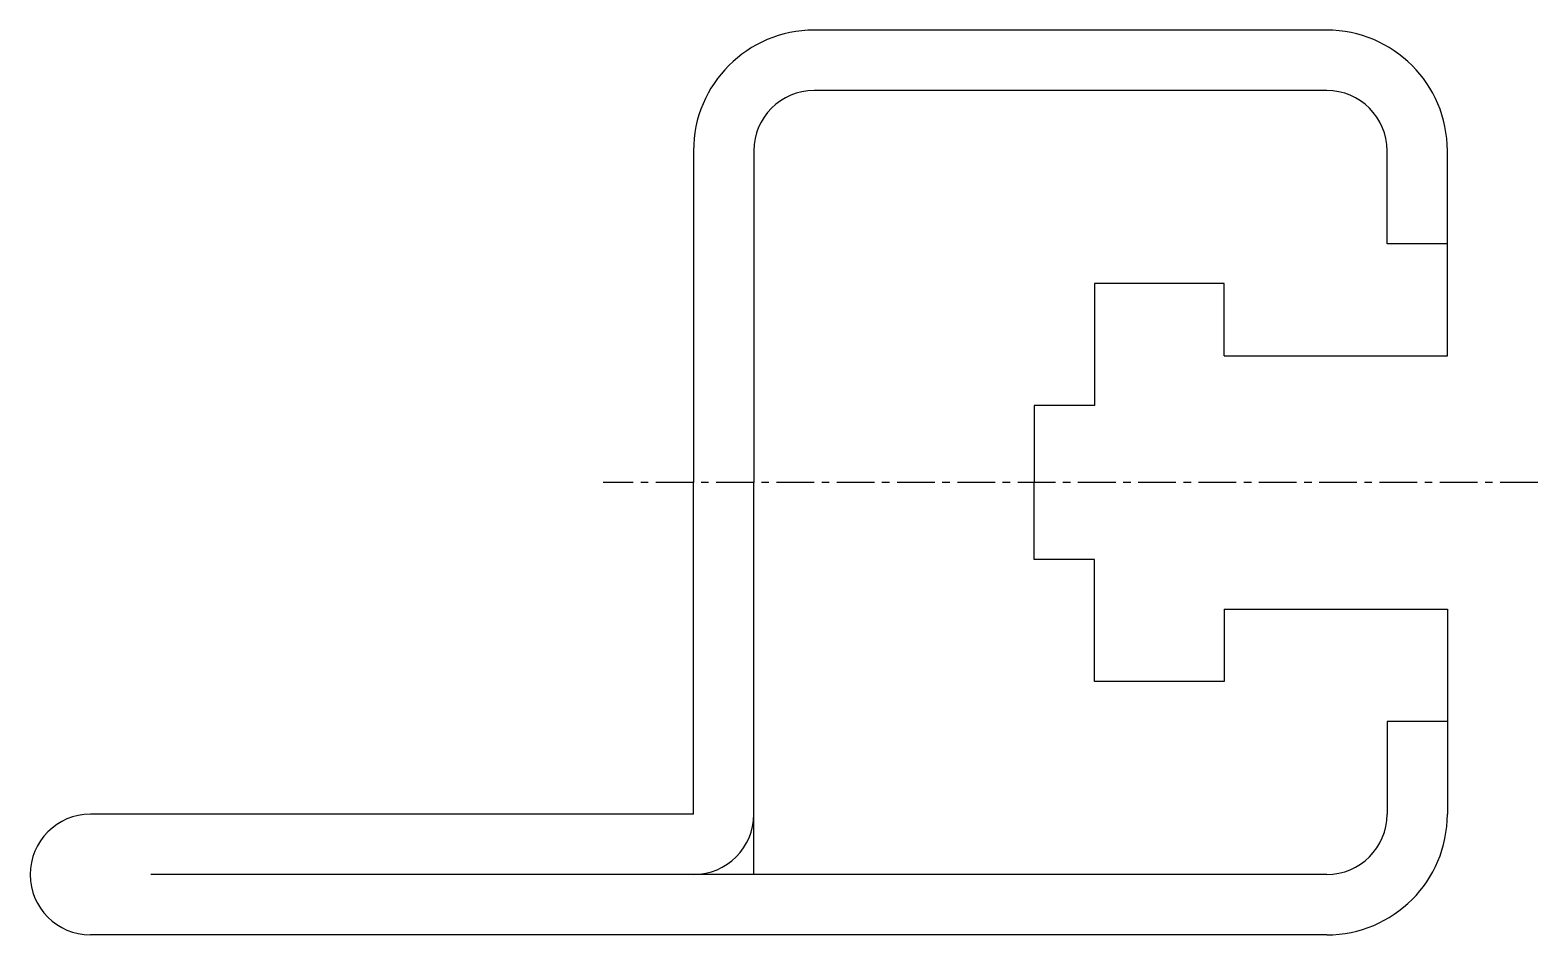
# Model space of a CAD drawing. Extents: x -286 to -193, y -60 to 75.
# Drawn here: x -242.7 to -192.7, y 45.3 to 75.3 of the extents above; entities outside this region: 2.
import ezdxf

# ---------------------------------------------------------------- set-up
doc = ezdxf.new("R2010")
doc.units = 0
doc.linetypes.add('CENTER', pattern=[2, 1.25, -0.25, 0.25, -0.25])
doc.layers.get('0').update_dxf_attribs({"linetype": 'CONTINUOUS'})
doc.layers.add('CENTER', color=1, linetype='CENTER')

msp = doc.modelspace()

# ---------------------------------------------------------------- linework, layer by layer
at = {"color": 7, "linetype": 'CONTINUOUS'}
for p, q in [((-199.732, 75.337), (-216.732, 75.337)), ((-199.732, 73.337), (-216.732, 73.337)), ((-220.732, 71.337), (-220.732, 60.337)), ((-218.732, 71.337), (-218.732, 60.337)), ((-197.732, 68.257), (-197.732, 71.337)), ((-195.732, 64.537), (-195.732, 71.337)), ((-195.732, 68.257), (-197.732, 68.257)), ((-207.432, 66.937), (-207.432, 62.887)), ((-203.132, 66.937), (-207.432, 66.937)), ((-203.132, 64.537), (-203.132, 66.937)), ((-203.132, 64.537), (-195.732, 64.537)), ((-209.432, 62.887), (-209.432, 60.337)), ((-207.432, 62.887), (-209.432, 62.887)), ((-209.432, 57.787), (-209.432, 60.337)), ((-207.432, 57.787), (-209.432, 57.787)), ((-207.432, 53.737), (-207.432, 57.787)), ((-203.132, 56.137), (-195.732, 56.137)), ((-203.132, 56.137), (-203.132, 53.737)), ((-195.732, 56.137), (-195.732, 49.337)), ((-203.132, 53.737), (-207.432, 53.737)), ((-197.732, 52.417), (-197.732, 49.337)), ((-195.732, 52.417), (-197.732, 52.417)), ((-220.732, 49.337), (-240.732, 49.337)), ((-199.732, 47.337), (-238.732, 47.337)), ((-199.732, 45.337), (-240.732, 45.337))]:
    msp.add_line(p, q, dxfattribs=at)
for p, q in [((-220.732, 49.337), (-220.732, 60.337)), ((-218.732, 47.337), (-218.732, 60.337))]:
    msp.add_line(p, q)
for centre, radius, start, end in [((-216.732, 71.337), 4, 90, 180), ((-199.732, 71.337), 4, 0, 90), ((-216.732, 71.337), 2, 90, 180), ((-199.732, 71.337), 2, 0, 90), ((-240.732, 47.337), 2, 90, 270), ((-220.732, 49.337), 2, 270, 360), ((-199.732, 49.337), 4, 270, 0), ((-199.732, 49.337), 2, 270, 0)]:
    msp.add_arc(centre, radius, start, end, dxfattribs=at)
at = {"layer": 'CENTER', "color": 1, "linetype": 'CENTER'}
msp.add_line((-192.732, 60.337), (-223.732, 60.337), dxfattribs=at)

# ---------------------------------------------------------------- texts
at = {"color": 7, "linetype": 'CONTINUOUS'}
for p in [(-285.987, -49.998), (-285.987, -59.565)]:
    msp.add_text('GDYC40', height=6, dxfattribs=at).set_placement(p)

doc.saveas('drawing.dxf')
